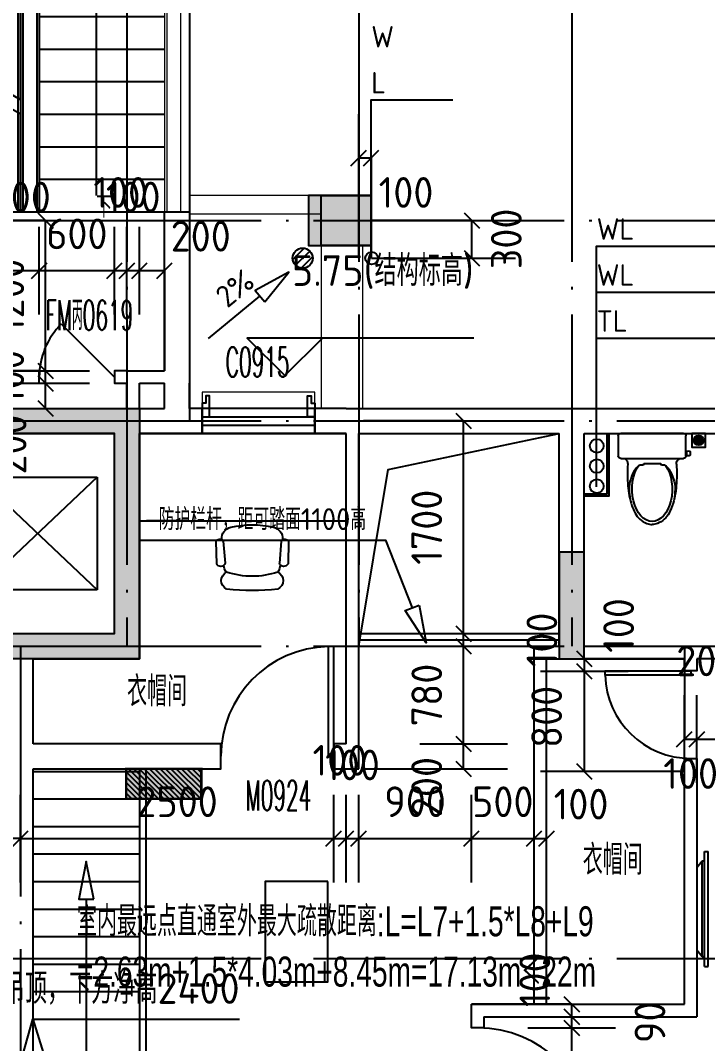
# Model space of a CAD drawing. Header units: millimetres. Extents: x -133666 to 228300, y -346623 to 180165.
# Drawn here: x -46955 to -41471, y -111564 to -103391 of the extents above; entities that cross this region are included whole.
import ezdxf
from ezdxf.enums import TextEntityAlignment as Align

# ---------------------------------------------------------------- set-up
doc = ezdxf.new("R2010")
doc.units = ezdxf.units.MM
doc.header["$LTSCALE"] = 1000
doc.linetypes.add('DASH', pattern=[0.35, 0.25, -0.1])
doc.linetypes.add('DOTE', pattern=[2.42, 2, -0.2, 0.02, -0.2])
doc.layers.get('0').update_dxf_attribs({"linetype": 'CONTINUOUS'})
doc.layers.add('0看线', color=9, linetype='CONTINUOUS', lineweight=0)
for name, color, linetype in [('0铝板', 34, 'CONTINUOUS'), ('0门窗套', 47, 'CONTINUOUS'), ('A-Lvtry', 5, 'CONTINUOUS'), ('AXIS_轴线_A', 1, 'DOTE'), ('COLU_柱墙_A', 2, 'CONTINUOUS'), ('COMP_栏杆_A', 163, 'CONTINUOUS'), ('DIM_引注_A', 3, 'CONTINUOUS'), ('DIM_标注_A', 3, 'CONTINUOUS'), ('DIM_标高_A', 3, 'CONTINUOUS'), ('DIM_符号_A', 3, 'CONTINUOUS'), ('EQU_厨卫设备_A', 6, 'CONTINUOUS'), ('EQU_活动家具_A', 237, 'CONTINUOUS'), ('EQUIP-箱柜', 3, 'CONTINUOUS'), ('HATCH_通用填充_A', 251, 'CONTINUOUS'), ('LINE_细线_A', 9, 'CONTINUOUS'), ('M门窗标号', 1, 'CONTINUOUS'), ('PUB_DIM', 3, 'CONTINUOUS'), ('STAIR_楼电梯_A', 9, 'CONTINUOUS'), ('TEXT_房间名称_A', 6, 'CONTINUOUS'), ('VPIPE-雨水', 4, 'DASH'), ('WALL_填充墙_A', 2, 'CONTINUOUS'), ('WIN_门窗_A', 4, 'CONTINUOUS')]:
    doc.layers.add(name, color=color, linetype=linetype)
doc.styles.add('_TCH_DIM', font='SIMPLEX.shx', dxfattribs={"width": 0.7, "bigfont": 'GBCBIG.shx'})
doc.styles.add('_TEL_DIM', font='', dxfattribs={"width": 0.8, "height": 3.5})
doc.styles.add('_中哲汉字字母', font='ZZ中哲字母', dxfattribs={"width": 0.7, "bigfont": 'ZZ中哲汉字'})
doc.styles.add('CADReader_TextStyle', font='tssdeng.shx', dxfattribs={"height": 0.2, "bigfont": 'gbcbig.shx'})
doc.styles.get('_TEL_DIM').set_extended_font_data('SimSun')

# ---------------------------------------------------------------- blocks, each defined once
blk = doc.blocks.new('mct-tl')
at = {"layer": '0门窗套'}
blk.add_lwpolyline([(60, 0), (60, -166.7), (30, -166.7), (30, -106.7), (0, -106.7), (0, 0), (60, 0)], dxfattribs=at)
blk = doc.blocks.new('hgjjujsg')
at = {"layer": '0看线'}
blk.add_lwpolyline([(5580, -396.7), (5580, -200), (6480, -200), (6480, -396.7)], dxfattribs=at)
at = {"layer": '0门窗套', "xscale": -1, "rotation": 180}
blk.add_blockref('mct-tl', (5580, -396.7), dxfattribs=at)
at = {"layer": '0门窗套', "rotation": 180}
blk.add_blockref('mct-tl', (6480, -396.7), dxfattribs=at)
blk = doc.blocks.new('tgueuiisyeuuw')
at = {"layer": 'HATCH_通用填充_A'}
h = blk.add_hatch(color=256, dxfattribs=at)
h.dxf.hatch_style = 1
h.paths.add_polyline_path([(2740, -1590), (2740, -1990), (3140, -1990), (3140, -1590)])
at = {"layer": '0看线'}
for p, q in [((240, -1590), (240, -440)), ((310, -1590), (310, -440)), ((420, -1590), (420, -440)), ((440, -1590), (440, -440)), ((2740, -1590), (2740, -440)), ((2760, -1590), (2760, -440)), ((2870, -1590), (2870, -440)), ((2940, -1590), (2940, -440)), ((240, -1990), (240, -3870)), ((310, -3870), (310, -1990)), ((420, -3870), (420, -1990)), ((440, -1990), (440, -3870)), ((2740, -1990), (2740, -3870)), ((2760, -3870), (2760, -1990)), ((2870, -3870), (2870, -1990)), ((2940, -1990), (2940, -3870)), ((-810, -3740), (240, -3740)), ((2940, -3740), (3990, -3740)), ((-810, -3890), (240, -3890)), ((2940, -3890), (3990, -3890))]:
    blk.add_line(p, q, dxfattribs=at)
for points in [[(-1140, -4140), (-1140, -5440)], [(-810, -4140), (-810, -5440)], [(3990, -4140), (3990, -5440)], [(4320, -4140), (4320, -5440)]]:
    blk.add_lwpolyline(points, dxfattribs=at)
at = {"layer": '0铝板'}
for points in [[(990, -120), (2190, -120), (2190, -240), (990, -240), (990, -120)], [(1265, -240), (1265, -150), (1315, -150), (1315, -180), (1365, -180), (1365, -150), (1415, -150), (1415, -180), (1465, -180), (1465, -150), (1515, -150), (1515, -180), (1565, -180), (1565, -150), (1590, -150)], [(1915, -240), (1915, -150), (1865, -150), (1865, -180), (1815, -180), (1815, -150), (1765, -150), (1765, -180), (1715, -180), (1715, -150), (1665, -150), (1665, -180), (1615, -180), (1615, -150), (1590, -150)]]:
    blk.add_lwpolyline(points, dxfattribs=at)
at = {"layer": 'COLU_柱墙_A', "linetype": 'Continuous'}
for points in [[(440, -40), (440, -440), (40, -440), (40, -40), (440, -40)], [(3140, -40), (3140, -440), (2740, -440), (2740, -40), (3140, -40)], [(440, -1590), (440, -1990), (40, -1990), (40, -1590), (440, -1590)], [(3140, -1590), (3140, -1990), (2740, -1990), (2740, -1590), (3140, -1590)], [(-810, -4140), (-810, -3740), (-1210, -3740), (-1210, -4140), (-810, -4140)], [(4390, -4140), (4390, -3740), (3990, -3740), (3990, -4140), (4390, -4140)]]:
    blk.add_lwpolyline(points, dxfattribs=at)
at = {"layer": 'STAIR_楼电梯_A'}
for p, q in [((440, -1790), (1460, -1790)), ((1460, -1790), (500, -1790)), ((1440, -1790), (1440, -3870)), ((1460, -1790), (1460, -3870)), ((1720, -1790), (1460, -1790)), ((1570, -1790), (1570, -3870)), ((1610, -1790), (1570, -1790)), ((1590, -2974.2), (1590, -1790)), ((1590, -1790), (1590, -3870)), ((1590, -2974.2), (1590, -1790)), ((1590, -1790), (1590, -2974.2)), ((1590, -1790), (1590, -3870)), ((1610, -1790), (1610, -3870)), ((1720, -1790), (2740, -1790)), ((1720, -1790), (1720, -3870)), ((1730, -1790), (2680, -1790)), ((1740, -1790), (1740, -3870)), ((1440, -2050), (440, -2050)), ((1740, -2050), (2740, -2050)), ((1440, -2310), (440, -2310)), ((1740, -2310), (2740, -2310)), ((2212.1, -2615.1), (2740, -2310.3)), ((2238.9, -2715.1), (2740, -2425.8)), ((1440, -2570), (440, -2570)), ((1740, -2570), (2290.2, -2570)), ((2260.5, -2795.5), (2212.1, -2615.1)), ((2490.2, -2570), (2740, -2570)), ((1590, -2974.2), (2073.8, -2694.9)), ((2100.6, -2794.9), (2054.4, -2622.6)), ((2054.4, -2622.6), (2260.5, -2795.5)), ((1440, -2830), (440, -2830)), ((1590, -3089.7), (2100.6, -2794.9)), ((1740, -2830), (1839.8, -2830)), ((2039.8, -2830), (2740, -2830)), ((1440, -3090), (440, -3090)), ((1590, -3870), (1590, -3089.7)), ((1590, -3870), (1590, -3089.7)), ((1590, -3089.7), (1590, -3870)), ((1740, -3090), (2740, -3090)), ((1440, -3350), (440, -3350)), ((1740, -3350), (2740, -3350)), ((1440, -3610), (440, -3610)), ((1740, -3610), (2740, -3610)), ((1460, -3870), (440, -3870)), ((1720, -3870), (1460, -3870)), ((1720, -3870), (2740, -3870))]:
    blk.add_line(p, q, dxfattribs=at)
at = {"layer": 'WALL_填充墙_A', "linetype": 'Continuous'}
blk.add_lwpolyline([(2740, -440), (2740, -240), (440, -240), (440, -440), (2740, -440)], dxfattribs=at)
blk = doc.blocks.new('h54j54j45j4m')
at = {"layer": 'TEXT_房间名称_A', "style": '_中哲汉字字母', "width": 0.7}
for s, p in [('衣帽间', (-285289.6, 322020)), ('衣帽间', (-281651.5, 320674.1)), ('室内最远点直通室外最大疏散距离:L=L7+1.5*L8+L9', (-285689.3, 320183.1)), ('=2.63m+1.5*4.03m+8.45m=17.13m＜22m', (-285689.3, 319781.1))]:
    blk.add_text(s, height=240, dxfattribs=at).set_placement(p)
blk = doc.blocks.new('554y54y')
at = {"layer": 'M门窗标号', "style": '_TCH_DIM', "width": 0.494118}
for s, p in [('FM丙0619', (-285940.3, 325026.1)), ('C0915', (-284501.9, 324652.5)), ('M0924', (-284342.8, 321189.3))]:
    blk.add_text(s, height=238, dxfattribs=at).set_placement(p)
blk = doc.blocks.new('A$C2E3860E6')
at = {"layer": 'HATCH_通用填充_A'}
h = blk.add_hatch(color=256, dxfattribs=at)
h.dxf.hatch_style = 1
h.paths.add_polyline_path([(39600, 200), (40000, 200), (40000, 0), (39400, 0), (39400, 850), (39600, 850)])
h.paths.add_polyline_path([(46600, 200), (46200, 200), (46200, 0), (46800, 0), (46800, 850), (46600, 850)])
h.paths.add_polyline_path([(22400, 200), (22800, 200), (22800, 0), (22200, 0), (22200, 850), (22400, 850)])
h.paths.add_polyline_path([(29400, 200), (29000, 200), (29000, 0), (29600, 0), (29600, 850), (29400, 850)])
h.paths.add_polyline_path([(41950, 15750), (41450, 15750), (41450, 15350), (41950, 15350)])
h.paths.add_polyline_path([(44750, 15750), (44250, 15750), (44250, 15350), (44750, 15350)])
h.paths.add_polyline_path([(38600, 9900), (38600, 10750), (38800, 10750), (38800, 9900)])
h.paths.add_polyline_path([(47600, 9900), (47600, 10750), (47400, 10750), (47400, 9900)])
h.paths.add_polyline_path([(41950, 17300), (41450, 17300), (41450, 16900), (41950, 16900)])
h.paths.add_polyline_path([(44750, 17300), (44250, 17300), (44250, 16900), (44750, 16900)])
h.paths.add_polyline_path([(40800, 13600), (40300, 13600), (40300, 13200), (40800, 13200)])
h.paths.add_polyline_path([(45900, 13600), (45400, 13600), (45400, 13200), (45900, 13200)])
h.paths.add_polyline_path([(35700, 11700), (35700, 11200), (35500, 11200), (35500, 11900), (36350, 11900), (36350, 11700)])
h.paths.add_polyline_path([(34600, 9900), (34600, 8450), (34400, 8450), (34400, 10100), (34600, 10100)])
h.paths.add_polyline_path([(35150, 5900), (34600, 5900), (34600, 6550), (34400, 6550), (34400, 5700), (35150, 5700)])
h.paths.add_polyline_path([(43200, 5900), (43000, 5900), (43000, 5050), (43200, 5050)])
h.paths.add_polyline_path([(43850, 11700), (43850, 11300), (44050, 11300), (44050, 11900), (42150, 11900), (42150, 9900), (44050, 9900), (44050, 10500), (43850, 10500), (43850, 10100), (42350, 10100), (42350, 11700)])
h.paths.add_polyline_path([(50500, 11700), (50500, 11200), (50700, 11200), (50700, 11900), (49850, 11900), (49850, 11700)])
h.paths.add_polyline_path([(51600, 9900), (51600, 8450), (51800, 8450), (51800, 10100), (51600, 10100)])
h.paths.add_polyline_path([(51050, 5900), (51600, 5900), (51600, 6550), (51800, 6550), (51800, 5700), (51050, 5700)])
h.paths.add_polyline_path([(24750, 15750), (24250, 15750), (24250, 15350), (24750, 15350)])
h.paths.add_polyline_path([(27550, 15750), (27050, 15750), (27050, 15350), (27550, 15350)])
h.paths.add_polyline_path([(21400, 9900), (21400, 10750), (21600, 10750), (21600, 9900)])
h.paths.add_polyline_path([(30400, 9900), (30400, 10750), (30200, 10750), (30200, 9900)])
h.paths.add_polyline_path([(24750, 17300), (24250, 17300), (24250, 16900), (24750, 16900)])
h.paths.add_polyline_path([(27550, 17300), (27050, 17300), (27050, 16900), (27550, 16900)])
h.paths.add_polyline_path([(23600, 13600), (23100, 13600), (23100, 13200), (23600, 13200)])
h.paths.add_polyline_path([(28700, 13600), (28200, 13600), (28200, 13200), (28700, 13200)])
h.paths.add_polyline_path([(18500, 11700), (18500, 11200), (18300, 11200), (18300, 11900), (19150, 11900), (19150, 11700)])
h.paths.add_polyline_path([(17400, 9900), (17400, 8450), (17200, 8450), (17200, 10100), (17400, 10100)], flags=17)
h.paths.add_polyline_path([(17950, 5900), (17400, 5900), (17400, 6550), (17200, 6550), (17200, 5700), (17950, 5700)])
h.paths.add_polyline_path([(26000, 5900), (25800, 5900), (25800, 5050), (26000, 5050)])
h.paths.add_polyline_path([(25150, 11700), (25150, 11300), (24950, 11300), (24950, 11900), (26850, 11900), (26850, 9900), (24950, 9900), (24950, 10500), (25150, 10500), (25150, 10100), (26650, 10100), (26650, 11700)])
h.paths.add_polyline_path([(33300, 11700), (33300, 11200), (33500, 11200), (33500, 11900), (32650, 11900), (32650, 11700)])
h.paths.add_polyline_path([(34400, 9900), (34400, 8450), (34600, 8450), (34600, 10100), (34400, 10100)])
h.paths.add_polyline_path([(33850, 5900), (34400, 5900), (34400, 6550), (34600, 6550), (34600, 5700), (33850, 5700)])
h.paths.add_polyline_path([(9850, 15750), (10350, 15750), (10350, 15350), (9850, 15350)])
h.paths.add_polyline_path([(7050, 15750), (7550, 15750), (7550, 15350), (7050, 15350)])
h.paths.add_polyline_path([(13200, 9900), (13200, 10750), (13000, 10750), (13000, 9900)])
h.paths.add_polyline_path([(4200, 9900), (4200, 10750), (4400, 10750), (4400, 9900)])
h.paths.add_polyline_path([(9850, 17300), (10350, 17300), (10350, 16900), (9850, 16900)])
h.paths.add_polyline_path([(7050, 17300), (7550, 17300), (7550, 16900), (7050, 16900)])
h.paths.add_polyline_path([(11000, 13600), (11500, 13600), (11500, 13200), (11000, 13200)])
h.paths.add_polyline_path([(5900, 13600), (6400, 13600), (6400, 13200), (5900, 13200)])
h.paths.add_polyline_path([(16100, 11700), (16100, 11200), (16300, 11200), (16300, 11900), (15450, 11900), (15450, 11700)])
h.paths.add_polyline_path([(5200, 200), (5600, 200), (5600, 0), (5000, 0), (5000, 850), (5200, 850)])
h.paths.add_polyline_path([(17200, 9900), (17200, 8450), (17400, 8450), (17400, 10100), (17200, 10100)])
h.paths.add_polyline_path([(16650, 5900), (17200, 5900), (17200, 6550), (17400, 6550), (17400, 5700), (16650, 5700)])
h.paths.add_polyline_path([(12200, 200), (11800, 200), (11800, 0), (12400, 0), (12400, 850), (12200, 850)])
h.paths.add_polyline_path([(8600, 5900), (8800, 5900), (8800, 5050), (8600, 5050)])
h.paths.add_polyline_path([(9450, 11700), (9450, 11300), (9650, 11300), (9650, 11900), (7750, 11900), (7750, 9900), (9650, 9900), (9650, 10500), (9450, 10500), (9450, 10100), (7950, 10100), (7950, 11700)])
h.paths.add_polyline_path([(1300, 11700), (1300, 11200), (1100, 11200), (1100, 11900), (1950, 11900), (1950, 11700)])
h.paths.add_polyline_path([(200, 9900), (200, 8450), (0, 8450), (0, 10100), (200, 10100)])
h.paths.add_polyline_path([(750, 5900), (200, 5900), (200, 6550), (0, 6550), (0, 5700), (750, 5700)])
edge = h.paths.add_edge_path()
edge.add_line((38750, 5900), (38750, 5700))
edge.add_line((38750, 5700), (39400, 5700))
edge.add_line((39400, 5700), (39400, 5200))
edge.add_line((39400, 5200), (39600, 5200))
edge.add_line((39600, 5200), (39600, 5900))
edge.add_line((39600, 5900), (38750, 5900))
edge.add_line((47450, 5900), (47450, 5700))
edge.add_line((47450, 5700), (46800, 5700))
edge.add_line((46800, 5700), (46800, 5200))
edge.add_line((46800, 5200), (46600, 5200))
edge.add_line((46600, 5200), (46600, 5900))
edge.add_line((46600, 5900), (47450, 5900))
edge.add_line((21550, 5900), (21550, 5700))
edge.add_line((21550, 5700), (22200, 5700))
edge.add_line((22200, 5700), (22200, 5200))
edge.add_line((22200, 5200), (22400, 5200))
edge.add_line((22400, 5200), (22400, 5900))
edge.add_line((22400, 5900), (21550, 5900))
edge.add_line((30250, 5900), (30250, 5700))
edge.add_line((30250, 5700), (29600, 5700))
edge.add_line((29600, 5700), (29600, 5200))
edge.add_line((29600, 5200), (29400, 5200))
edge.add_line((29400, 5200), (29400, 5900))
edge.add_line((29400, 5900), (30250, 5900))
edge.add_line((13050, 5900), (13050, 5700))
edge.add_line((13050, 5700), (12400, 5700))
edge.add_line((12400, 5700), (12400, 5200))
edge.add_line((12400, 5200), (12200, 5200))
edge.add_line((12200, 5200), (12200, 5900))
edge.add_line((12200, 5900), (13050, 5900))
edge.add_line((4350, 5900), (4350, 5700))
edge.add_line((4350, 5700), (5000, 5700))
edge.add_line((5000, 5700), (5000, 5200))
edge.add_line((5000, 5200), (5200, 5200))
edge.add_line((5200, 5200), (5200, 5900))
edge.add_line((5200, 5900), (4350, 5900))
at = {"layer": 'COLU_柱墙_A'}
blk.add_lwpolyline([(28700, 13600), (28200, 13600), (28200, 13200), (28700, 13200)], close=True, dxfattribs=at)
for points in [[(25150, 11700), (25150, 11300), (24950, 11300), (24950, 11900), (26850, 11900), (26850, 9900), (24950, 9900), (24950, 10500), (25150, 10500), (25150, 10100), (26650, 10100), (26650, 11700), (25150, 11700)], [(30400, 9900), (30400, 10750), (30200, 10750), (30200, 9900), (30400, 9900)]]:
    blk.add_lwpolyline(points, dxfattribs=at)
blk = doc.blocks.new('J54J6K6K')
at = {"layer": 'DIM_引注_A', "linetype": 'Continuous'}
for points in [[(-286490.3, 317926), (-286040.3, 319521), (-285547.9, 317926)], [(-286040.3, 319521), (-284390.8, 319521)]]:
    blk.add_lwpolyline(points, dxfattribs=at)
at = {"layer": 'DIM_标注_A', "linetype": 'Continuous'}
for points in [[(-283440.3, 326051), (-283440.3, 326751)], [(-283340.6, 326051), (-283340.6, 326751)], [(-283502.2, 326339.2), (-283378.4, 326462.9)], [(-283402.5, 326339.2), (-283278.8, 326462.9)], [(-283440.3, 325601), (-283440.3, 326401), (-283340.6, 326401), (-283340.6, 325601)], [(-286002.2, 325962.9), (-285878.4, 325839.2)], [(-282599.5, 325962.9), (-282475.8, 325839.2)], [(-286740.3, 324401), (-285940.3, 324401), (-285940.3, 325901), (-286740.3, 325901)], [(-286290.3, 325901), (-285590.3, 325901)], [(-283337.6, 325601), (-282537.6, 325601), (-282537.6, 325901), (-283337.6, 325901)], [(-282887.6, 325901), (-282187.6, 325901)], [(-285990.3, 325151), (-285990.3, 325851)], [(-285390.3, 325151), (-285390.3, 325851)], [(-285290.3, 325151), (-285290.3, 325851)], [(-285190.3, 325151), (-285190.3, 325851)], [(-284990.3, 325151), (-284990.3, 325851)], [(-282599.5, 325662.9), (-282475.8, 325539.2)], [(-286052.2, 325439.2), (-285928.4, 325562.9)], [(-285452.2, 325439.2), (-285328.4, 325562.9)], [(-285352.2, 325439.2), (-285228.4, 325562.9)], [(-285252.2, 325439.2), (-285128.4, 325562.9)], [(-285052.2, 325439.2), (-284928.4, 325562.9)], [(-282887.6, 325601), (-282187.6, 325601)], [(-287290.3, 324701), (-287290.3, 325501), (-284990.3, 325501), (-284990.3, 324701)], [(-286002.2, 324762.9), (-285878.4, 324639.2)], [(-286290.3, 324701), (-285590.3, 324701)], [(-286002.2, 324662.9), (-285878.4, 324539.2)], [(-286290.3, 324601), (-285590.3, 324601)], [(-286290.3, 324401), (-285590.3, 324401)], [(-286002.2, 324462.9), (-285878.4, 324339.2)], [(-281702.2, 322462.9), (-281578.4, 322339.2)], [(-280840.3, 322501), (-280840.3, 321758.5), (-278640.3, 321758.5), (-278640.3, 322501)], [(-281990.3, 322401), (-281290.3, 322401)], [(-281702.2, 322363), (-281578.4, 322239.2)], [(-280840.3, 322401), (-281640.3, 322401), (-281640.3, 321501.1), (-280840.3, 321501.1)], [(-281990.3, 322301.1), (-281290.3, 322301.1)], [(-280840.3, 321408.5), (-280840.3, 322108.5)], [(-280740.3, 321408.5), (-280740.3, 322108.5)], [(-280902.2, 321696.6), (-280778.4, 321820.3)], [(-280802.2, 321696.6), (-280678.4, 321820.3)], [(-286140.3, 321764.1), (-286140.3, 320964.1), (-290340.3, 320964.1), (-290340.3, 321764.1)], [(-286140.3, 321764.1), (-286140.3, 320964.1), (-281940.3, 320964.1), (-281940.3, 321764.1)], [(-281702.2, 321563), (-281578.4, 321439.2)], [(-281990.3, 321501.1), (-281290.3, 321501.1)], [(-286140.3, 320614.1), (-286140.3, 321314.1)], [(-286140.3, 320614.1), (-286140.3, 321314.1)], [(-283640.1, 320614.1), (-283640.1, 321314.1)], [(-283540.3, 320614.1), (-283540.3, 321314.1)], [(-283440.3, 320614.1), (-283440.3, 321314.1)], [(-282540.3, 320614.1), (-282540.3, 321314.1)], [(-282040.3, 320614.1), (-282040.3, 321314.1)], [(-281940.3, 320614.1), (-281940.3, 321314.1)], [(-286202.2, 320902.2), (-286078.4, 321026)], [(-286202.2, 320902.2), (-286078.4, 321026)], [(-283702, 320902.2), (-283578.2, 321026)], [(-283602.2, 320902.2), (-283478.4, 321026)], [(-283502.2, 320902.2), (-283378.4, 321026)], [(-282602.2, 320902.2), (-282478.4, 321026)], [(-282102.2, 320902.2), (-281978.4, 321026)], [(-282002.2, 320902.2), (-281878.4, 321026)], [(-281802.2, 319702.9), (-281678.4, 319579.2)], [(-282540.3, 318301), (-281740.3, 318301), (-281740.3, 319641), (-282540.3, 319641)], [(-282090.3, 319641), (-281390.3, 319641)], [(-281802.2, 319602.9), (-281678.4, 319479.2)], [(-282090.3, 319541), (-281390.3, 319541)], [(-281802.2, 319513.3), (-281678.4, 319389.6)], [(-282090.3, 319451.5), (-281390.3, 319451.5)]]:
    blk.add_lwpolyline(points, dxfattribs=at)
at = {"layer": 'DIM_标高_A', "linetype": 'Continuous'}
blk.add_lwpolyline([(-282521.3, 324962.8), (-284330.4, 324962.8), (-284030.4, 324662.8), (-283730.4, 324962.8)], dxfattribs=at)
at = {"layer": 'DIM_符号_A', "linetype": 'Continuous'}
for points in [[(-283340.6, 325601), (-283340.6, 326865.1), (-282689.2, 326865.1)], [(-281540.8, 323773.6), (-281540.8, 325696.6), (-280469.8, 325696.6)], [(-284190.8, 325250.6), (-283997.3, 325487.6), (-284267.1, 325343.3), (-284190.8, 325250.6)], [(-281540.8, 325329.1), (-280469.8, 325329.1)], [(-284638.3, 324960.1), (-284229, 325296.9)], [(-281540.8, 324961.6), (-280469.8, 324961.6)], [(-285190.3, 323347.1), (-283227.2, 323347.1), (-283012.5, 322806.8)], [(-282956.7, 322829), (-282901.7, 322528), (-283068.2, 322784.7), (-282956.7, 322829)]]:
    blk.add_lwpolyline(points, dxfattribs=at)
at = {"layer": 'PUB_DIM', "linetype": 'Continuous'}
for points in [[(-282665.2, 324362.9), (-282541.4, 324239.2)], [(-283403.3, 321521), (-282603.3, 321521), (-282603.3, 324301), (-283403.3, 324301)], [(-282953.3, 324301), (-282253.3, 324301)], [(-282665.2, 322662.9), (-282541.4, 322539.2)], [(-282953.3, 322601), (-282253.3, 322601)], [(-282665.2, 322562.9), (-282541.4, 322439.2)], [(-282953.3, 322501), (-282253.3, 322501)], [(-282953.3, 321721), (-282253.3, 321721)], [(-282665.2, 321782.9), (-282541.4, 321659.2)], [(-282665.2, 321582.9), (-282541.4, 321459.2)], [(-282953.3, 321521), (-282253.3, 321521)]]:
    blk.add_lwpolyline(points, dxfattribs=at)
at = {"layer": 'DIM_引注_A', "color": 7, "style": 'CADReader_TextStyle'}
blk.add_text('阴影区域需吊顶，下方净高2400', height=245, dxfattribs=at).set_placement((-284390.8, 319888.5), align=Align.TOP_RIGHT)
at = {"layer": 'DIM_标注_A', "color": 7, "style": 'CADReader_TextStyle'}
for s, rotation, p in [('300', 360.00001, (-286140.3, 326089)), ('100', 360.00001, (-285340.3, 326126)), ('100', 360.00001, (-285240.3, 326089)), ('100', 360.00001, (-283062.6, 326126)), ('300', 90, (-282262.6, 325754.6)), ('600', 360.00001, (-285690.3, 325795)), ('200', 360.00001, (-284701.3, 325776)), ('1200', 90, (-286234.3, 325301)), ('100', 90, (-286234.3, 324651)), ('200', 90, (-286215.3, 324112)), ('100', 90, (-281365.3, 322666)), ('200', 360.00001, (-280665.3, 322383.5)), ('800', 90, (-281940.3, 321936.1)), ('100', 360.00001, (-283590.2, 321589.1)), ('100', 360.00001, (-283490.3, 321552.1)), ('100', 360.00001, (-280790.3, 321483.5)), ('2500', 360.00001, (-284890.2, 321258.1)), ('900', 360.00001, (-282990.3, 321258.1)), ('500', 360.00001, (-282290.3, 321258.1)), ('100', 360.00001, (-281665.3, 321239.1)), ('100', 90, (-282034.3, 319836)), ('90', 90, (-281115.3, 319496.2))]:
    blk.add_text(s, height=245, rotation=rotation, dxfattribs=at).set_placement(p, align=Align.MIDDLE)
at = {"layer": 'DIM_标高_A', "color": 7, "style": 'CADReader_TextStyle'}
blk.add_text('5.75(结构标高)', height=245, dxfattribs=at).set_placement((-282521.3, 325624.3), align=Align.TOP_RIGHT)
at = {"layer": 'DIM_符号_A', "style": 'CADReader_TextStyle'}
for s, p in [('W', (-283340.6, 327232.6)), ('L', (-283340.6, 326865.1)), ('WL', (-281540.8, 325696.6)), ('WL', (-281540.8, 325329.1)), ('TL', (-281540.8, 324961.6))]:
    blk.add_text(s, height=171.5, dxfattribs=at).set_placement(p, align=Align.BOTTOM_LEFT)
at = {"layer": 'DIM_符号_A', "color": 7, "style": 'CADReader_TextStyle'}
blk.add_text('2%%%', height=175, rotation=39.45209, dxfattribs=at).set_placement((-284429, 325359), align=Align.MIDDLE)
blk.add_text('防护栏杆，距可踏面1100高', height=175, dxfattribs=at).set_placement((-284208.8, 323522.1), align=Align.MIDDLE)
at = {"layer": 'PUB_DIM', "color": 7, "style": 'CADReader_TextStyle'}
for s, p in [('1700', (-282897.3, 323451)), ('100', (-281978.3, 322551)), ('780', (-282897.3, 322111)), ('200', (-282897.3, 321376))]:
    blk.add_text(s, height=245, rotation=449.99999, dxfattribs=at).set_placement(p, align=Align.MIDDLE)
blk = doc.blocks.new('座便')
for p, q in [((-270, -200), (-270, -40)), ((-250, -20), (250, -20)), ((270, -40), (270, -200)), ((-270, -162.3), (-292.7, -160.5)), ((-270, -162.3), (-292.7, -160.5)), ((-276.1, -198.8), (-276.1, -161.8)), ((-276.1, -198.8), (-276.1, -161.8)), ((-303.5, -170.5), (-303.5, -190.2)), ((-303.5, -170.5), (-303.5, -190.2)), ((-292.7, -200.1), (-270, -198.4)), ((-292.7, -200.1), (-270, -198.4)), ((-221.7, -220), (-250, -220)), ((221.7, -220), (-221.7, -220)), ((221.7, -220), (-221.7, -220)), ((250, -220), (221.7, -220)), ((-77.3, -272.6), (-100.5, -272.6)), ((-77.3, -272.6), (-100.5, -272.6)), ((-69.3, -262), (-69.3, -264.6)), ((65.1, -262), (-69.3, -262)), ((-69.3, -262), (-69.3, -264.6)), ((65.1, -262), (-69.3, -262)), ((65.1, -264.6), (65.1, -262)), ((65.1, -264.6), (65.1, -262)), ((100.5, -272.6), (73.1, -272.6)), ((100.5, -272.6), (73.1, -272.6))]:
    blk.add_line(p, q)
for centre, radius, start, end in [((-250, -40), 20, 90, 180), ((250, -40), 20, 0, 90), ((250, -40), 20, 0, 90), ((-293.5, -170.5), 10, 85.56158, 180), ((-293.5, -170.5), 10, 85.56158, 180), ((-293.5, -190.2), 10, 180, 274.43842), ((-293.5, -190.2), 10, 180, 274.43842), ((-250, -200), 20, 180, 270), ((-238.3, -260.4), 43.7, 351.37849, 67.65047), ((238.3, -260.4), 43.7, 112.34953, 188.62151), ((250, -200), 20, 270, 0), ((-100.5, -280.6), 8, 90, 145.22779), ((-100.5, -280.6), 8, 90, 145.22779), ((-77.3, -264.6), 8, 270, 0), ((-77.3, -264.6), 8, 270, 0), ((73.1, -264.6), 8, 180, 270), ((73.1, -264.6), 8, 180, 270), ((100.5, -280.6), 8, 34.77221, 90), ((100.5, -280.6), 8, 34.77221, 90)]:
    blk.add_arc(centre, radius, start, end)
blk.add_ellipse((0, -466.8), major_axis=(0, 256.5), ratio=0.624298, start_param=0.73236, end_param=5.550825)
for points, knots in [([(-195.1, -266.9), (-196.6, -324.4), (-199.4, -436.2), (-170.6, -586.5), (-119.1, -698.5), (-49.6, -739.9), (-14.2, -746.4), (0, -749)], [0, 0, 0, 0, 171.873008, 333.949451, 459.747669, 524.048243, 567.39816, 567.39816, 567.39816, 567.39816]), ([(-107.1, -276), (-116.1, -285.9), (-144.6, -317.3), (-174.9, -382.8), (-187.7, -466.4), (-179.2, -520.4), (-175, -546.4)], [0, 0, 0, 0, 40.186691, 126.909564, 211.63779, 290.070492, 290.070492, 290.070492, 290.070492]), ([(-107.1, -276), (-116.1, -285.9), (-144.6, -317.3), (-174.9, -382.8), (-187.7, -466.4), (-179.2, -520.4), (-175, -546.4)], [0, 0, 0, 0, 40.186691, 126.909564, 211.63779, 290.070492, 290.070492, 290.070492, 290.070492]), ([(195.1, -266.9), (196.6, -324.4), (199.4, -436.2), (170.6, -586.5), (119.1, -698.5), (49.6, -739.9), (14.2, -746.4), (0, -749)], [0, 0, 0, 0, 171.873008, 333.949451, 459.747669, 524.048243, 567.39816, 567.39816, 567.39816, 567.39816]), ([(107.1, -276), (116.1, -285.9), (144.6, -317.3), (174.9, -382.8), (187.7, -466.4), (179.2, -520.4), (175, -546.4)], [0, 0, 0, 0, 40.186691, 126.909564, 211.63779, 290.070492, 290.070492, 290.070492, 290.070492]), ([(107.1, -276), (116.1, -285.9), (144.6, -317.3), (174.9, -382.8), (187.7, -466.4), (179.2, -520.4), (175, -546.4)], [0, 0, 0, 0, 40.186691, 126.909564, 211.63779, 290.070492, 290.070492, 290.070492, 290.070492])]:
    blk.add_open_spline(points, degree=3, knots=knots)
blk = doc.blocks.new('A$C34F157F5')
at = {"layer": 'EQU_活动家具_A'}
for p, q in [((0, 1256.2), (1650, 1256.2, 0)), ((0, 556.2), (0, 1256.2)), ((1650, 1256.2, 0), (1650, 556.2, 0)), ((1650, 556.2, 0), (0, 556.2)), ((1262.5, 556.2, 0), (1594.6, 556.2, 0)), ((508.4, 411.6, 0), (508.9, 405, 0)), ((992.4, 411.6, 0), (991.8, 405, 0)), ((992.4, 411.6, 0), (992, 405.1, 0)), ((459.5, 391.3, 0), (464.5, 214.1, 0)), ((518.3, 394.7, 0), (533.3, 219.1, 0)), ((982.5, 394.7, 0), (967.4, 219.1, 0)), ((1041.3, 391.3, 0), (1036.2, 214.1, 0))]:
    blk.add_line(p, q, dxfattribs=at)
for centre, major_axis, start_param, end_param in [((609.2, 419.5, 0), (101.2, 0), 1.851945, 3.228859), ((750.4, -118.6, 0), (-713.4, 0), 4.472843, 4.951935), ((891.6, 419.5, 0), (-101.2, 0), 3.054326, 4.43124), ((489.7, 382.1, 0), (31.9, 0), 0.454538, 2.814934), ((1011.1, 382.1, 0), (-31.9, 0), 3.468251, 5.828647), ((498, 226.4, 0), (36.2, 0), 3.528295, 6.058626), ((726.5, 228.6, 0), (202.4, 0), 3.269608, 3.599082), ((777.1, 228.6, 0), (-202.4, 0), 2.68114, 3.000304), ((1002.7, 226.4, 0), (36.2, 0), 3.366152, 5.896483), ((590.7, 80, 0), (-87.4, 0), -1.040344, 1.040344), ((750.4, 633.2, 0), (574.5, 0), 4.349517, 5.075261), ((910.1, 80, 0), (-87.4, 0), 2.101249, 4.181937), ((750.4, 1428.4, 0), (1581.5, 0), 4.583073, 4.841705)]:
    blk.add_ellipse(centre, major_axis=major_axis, ratio=0.903226, start_param=start_param, end_param=end_param, dxfattribs=at)
blk = doc.blocks.new('A$C43C32891')
at = {"layer": 'EQU_活动家具_A'}
for p, q in [((410, 2950), (10, 2950)), ((410, 2400), (410, 2950)), ((210, 2885), (210, 2465)), ((0, 2675), (420, 2675)), ((410, 2400), (10, 2400)), ((592.3, 2375), (592.3, 575)), ((844.1, 2375), (844.1, 575)), ((3019.3, 1015), (3019.3, 1935)), ((3019.3, 1015), (3019.3, 1935)), ((3049.3, 1935), (3019.3, 1935)), ((3049.3, 1015), (3049.3, 1935)), ((3049.3, 1856.2), (3068.2, 1856.2)), ((3068.2, 1093.8), (3068.2, 1856.2)), ((3068.2, 1856.2), (3110, 1804.4)), ((3110, 1804.4), (3110, 1145.6)), ((3068.2, 1093.8), (3110, 1145.6)), ((3049.3, 1093.8), (3068.2, 1093.8)), ((3049.3, 1015), (3019.3, 1015)), ((410, 550), (10, 550)), ((410, 550), (410, 0)), ((210, 65), (210, 485)), ((0, 275), (420, 275)), ((410, 0), (10, 0))]:
    blk.add_line(p, q, dxfattribs=at)
for points in [[(80, 2805), (80, 2545), (340, 2545), (340, 2805)], [(10, 575), (10, 2375), (2210, 2375), (2210, 575)], [(447.1, 2204.9), (70.7, 2204.9), (70.7, 1504.6), (447.1, 1504.6)], [(447.1, 745.1), (70.7, 745.1), (70.7, 1445.4), (447.1, 1445.4)], [(80, 145), (80, 405), (340, 405), (340, 145)]]:
    blk.add_lwpolyline(points, close=True, dxfattribs=at)
for points in [[(112.5, 2772.5), (112.5, 2577.5), (307.5, 2577.5), (307.5, 2772.5), (112.5, 2772.5)], [(112.5, 177.5), (112.5, 372.5), (307.5, 372.5), (307.5, 177.5), (112.5, 177.5)]]:
    blk.add_lwpolyline(points, dxfattribs=at)
blk = doc.blocks.new('*X834')
at = {"color": 0}
for p, q in [((-250, 32.8), (-82.8, 200)), ((-250, 68.2), (-118.2, 200)), ((-250, 103.6), (-153.6, 200)), ((-250, 138.9), (-188.9, 200)), ((-250, 174.3), (-224.3, 200)), ((-247.5, 0), (-47.5, 200)), ((-212.1, 0), (-12.1, 200)), ((-176.8, 0), (23.2, 200)), ((-141.4, 0), (58.6, 200)), ((-106.1, 0), (93.9, 200)), ((-70.7, 0), (129.3, 200)), ((-35.4, 0), (164.6, 200)), ((0, 0), (200, 200)), ((35.4, 0), (235.4, 200)), ((70.7, 0), (250, 179.3)), ((106.1, 0), (250, 143.9)), ((141.4, 0), (250, 108.6)), ((176.8, 0), (250, 73.2)), ((212.1, 0), (250, 37.9)), ((247.5, 0), (250, 2.5))]:
    blk.add_line(p, q, dxfattribs=at)
blk = doc.blocks.new('$equip$00002943')
for p, q in [((-0.75, 0.6), (-0.75, 0)), ((0.75, 0.6), (-0.75, 0.6)), ((0.75, 0), (0.75, 0.6)), ((-0.75, 0), (0.75, 0))]:
    blk.add_line(p, q)
for points, const_width in [([(-0.75, 0.6), (-0.75, 0), (0.75, 0), (0.75, 0.6), (-0.75, 0.6), (-0.75, 0)], 0.05), ([(-0.75, 0.3), (0.75, 0.3)], 0.6)]:
    blk.add_lwpolyline(points, dxfattribs=dict(const_width=const_width))
for p in [(0, 0.6), (-0.75, 0.3), (0.75, 0.3), (0, 0)]:
    blk.add_point(p)
at = {"xscale": 0.00300000000061118, "yscale": 0.00300000000061118, "zscale": 0.00300000000061118}
blk.add_blockref('*X834', (0, 0), dxfattribs=at)
at = {"color": 7, "style": '_TEL_DIM', "flags": 1}
for tag in ['A', 'REMARK']:
    blk.add_attdef(tag, text='', height=0.00002, dxfattribs=at).set_placement((0, 0), align=Align.MIDDLE_CENTER)

msp = doc.modelspace()

# ---------------------------------------------------------------- hatches: boundary and pattern name
at = {"layer": 'EQU_厨卫设备_A'}
h = msp.add_hatch(dxfattribs=at)
h.set_pattern_fill('ANSI31', color=256, scale=10, angle=225, style=0)
h.set_pattern_definition([(270, (432615.536, -5497096.845), (-15.875, -9e-15), [])])
edge = h.paths.add_edge_path()
edge.add_arc((-41541.2, -106744.6), 39.3, 180, 540)

# ---------------------------------------------------------------- linework, layer by layer
at = {"layer": 'AXIS_轴线_A', "linetype": 'DOTE'}
for p, q in [((-46105, -100899.6), (-46105, -108389.6)), ((-45605, -100899.6), (-45605, -106589.6)), ((-44255, -100899.6), (-44255, -108389.6)), ((-42555, -100899.6), (-42555, -108389.6)), ((-73655, -104989.6), (-20255, -104989.6)), ((-73655, -106589.6), (-20255, -106589.6)), ((-73655, -108389.6), (-20255, -108389.6)), ((-46955, -108389.6), (-46955, -119189.6)), ((-73655, -110885), (-20255, -110885))]:
    msp.add_line(p, q, dxfattribs=at)
at = {"layer": 'COMP_栏杆_A'}
for p, q in [((-44255, -108289.6), (-42655, -108289.6)), ((-44255, -108339.6), (-42655, -108339.6)), ((-44255, -108389.6), (-42655, -108389.6))]:
    msp.add_line(p, q, dxfattribs=at)
at = {"layer": 'DIM_符号_A', "linetype": 'Continuous'}
for points in [[(-47560, -103046.6), (-47560, -102184.1), (-46350, -102184.1), (-46350, -104789.6)], [(-46370, -110410.3), (-46430, -110110.3), (-46490, -110410.3), (-46370, -110410.3)], [(-46430, -110410.3), (-46430, -112064.3), (-45955, -112064.6)]]:
    msp.add_lwpolyline(points, dxfattribs=at)
at = {"layer": 'EQU_厨卫设备_A'}
for p, q in [((-44781.6, -105300.9), (-44691.1, -105210.4)), ((-44759, -105346.2), (-44645.8, -105233.1)), ((-44713.7, -105368.8), (-44623.2, -105278.3))]:
    msp.add_line(p, q, dxfattribs=at)
for points in [[(-42455, -107189.6), (-42255, -107189.6), (-42255, -106689.6)], [(-42455, -107171.6), (-42273, -107171.6), (-42273, -106689.6)]]:
    msp.add_lwpolyline(points, dxfattribs=at)
msp.add_lwpolyline([(-41486.2, -106689.6), (-41596.2, -106689.6), (-41596.2, -106799.6), (-41486.2, -106799.6)], close=True, dxfattribs=at)
for centre, radius in [((-44702.4, -105289.6), 80), ((-42355, -106789.6), 55), ((-41541.2, -106744.6), 39.3), ((-42355, -106950.6), 55), ((-42355, -107111.6), 55)]:
    msp.add_circle(centre, radius, dxfattribs=at)
msp.add_point((-44702.4, -105289.6), dxfattribs=at)
at = {"layer": 'EQU_活动家具_A'}
msp.add_lwpolyline([(-44502.1, -110270.4), (-45002.1, -110270.4), (-45002.1, -111070.4), (-44502.1, -111070.4), (-44502.1, -110270.4)], dxfattribs=at)
at = {"layer": 'LINE_细线_A'}
msp.add_lwpolyline([(-44255, -108389.6), (-44020, -106978.8), (-42655, -106689.6)], dxfattribs=at)
at = {"layer": 'STAIR_楼电梯_A'}
for p, q in [((-47292.5, -107039.6), (-46342.5, -107039.6)), ((-47292.5, -107039.6), (-46342.5, -107939.6)), ((-46342.5, -107039.6), (-47292.5, -107939.6)), ((-46342.5, -107039.6), (-46342.5, -107939.6)), ((-46342.5, -107939.6), (-47292.5, -107939.6)), ((-46855, -109389.6), (-46005, -109389.6)), ((-46005, -109369.6), (-46005, -111639.6)), ((-45955, -109369.6), (-45955, -110325.2)), ((-46855, -109609.6), (-46005, -109609.6)), ((-46855, -109829.6), (-46005, -109829.6)), ((-46855, -110049.6), (-46005, -110049.6)), ((-46855, -110269.6), (-46005, -110269.6)), ((-45955, -110325.2), (-45955, -110481.6)), ((-46855, -110489.6), (-46005, -110489.6)), ((-45955, -110481.6), (-45955, -111639.6)), ((-46855, -110709.6), (-46005, -110709.6)), ((-46855, -110929.6), (-46005, -110929.6)), ((-46855, -111149.6), (-46005, -111149.6)), ((-46855, -111369.6), (-46005, -111369.6))]:
    msp.add_line(p, q, dxfattribs=at)
at = {"layer": 'VPIPE-雨水', "linetype": 'Continuous'}
msp.add_circle((-44152.4, -105289.6, 0), 50, dxfattribs=at)
at = {"layer": 'WALL_填充墙_A', "linetype": 'Continuous'}
for points in [[(-45805, -106189.6), (-45805, -104919.6), (-45605, -104919.6), (-45605, -106289.6)], [(-46805, -106289.6), (-46805, -106189.6), (-47105, -106189.6), (-47105, -106289.6), (-46805, -106289.6)], [(-46105, -106189.6), (-46205, -106189.6), (-46205, -106289.6), (-46105, -106289.6)], [(-46105, -106189.6), (-45805, -106189.6)], [(-46105, -106489.6), (-46105, -106289.6)], [(-46005, -106289.6), (-45805, -106289.6)], [(-46005, -106489.6), (-46005, -106289.6)], [(-45805, -106489.6), (-45805, -106289.6)], [(-45605, -106489.6), (-45605, -106289.6)], [(-47805, -106489.6), (-46105, -106489.6)], [(-46005, -106489.6), (-45805, -106489.6)], [(-45705, -106689.6), (-45505, -106689.6), (-45505, -106489.6), (-45605, -106489.6)], [(-44355, -106489.6), (-44605, -106489.6), (-44605, -106689.6), (-44355, -106689.6)], [(-44355, -106489.6), (-42555, -106489.6)], [(-42555, -106489.6), (-39355, -106489.6)], [(-47705, -106689.6), (-46205, -106689.6)], [(-46205, -108289.6), (-46205, -106689.6)], [(-46005, -108489.6), (-46005, -106689.6)], [(-46005, -106689.6), (-45705, -106689.6)], [(-44355, -109169.6), (-44355, -106689.6)], [(-44255, -106689.6), (-42655, -106689.6)], [(-44255, -109369.6), (-44255, -106689.6)], [(-42655, -108389.6), (-42655, -106689.6)], [(-42455, -106689.6), (-39555, -106689.6)], [(-42455, -108389.6), (-42455, -106689.6)], [(-47705, -108289.6), (-46955, -108289.6)], [(-46955, -108289.6), (-46205, -108289.6)], [(-42855, -111249.6), (-42855, -108389.6)], [(-42855, -108389.6), (-42655, -108389.6)], [(-42455, -108389.6), (-41655, -108389.6)], [(-41655, -108389.6), (-41355, -108389.6), (-41355, -108489.6), (-41555, -108489.6)], [(-46855, -108489.6), (-46005, -108489.6)], [(-46855, -109169.6), (-46855, -108489.6)], [(-42755, -111249.6), (-42755, -108489.6)], [(-42755, -108489.6), (-42555, -108489.6)], [(-42555, -108489.6), (-41655, -108489.6)], [(-41555, -108489.6), (-41555, -108586.4), (-41655, -108586.4), (-41655, -108489.6)], [(-46855, -109369.6), (-45354.9, -109369.6), (-45354.9, -109169.6), (-46855, -109169.6)], [(-44355, -109169.6), (-44454.9, -109169.6), (-44454.9, -109369.6), (-44255, -109369.6)], [(-41655, -111249.6), (-41655, -109286.4), (-41555, -109286.4), (-41555, -111349.6)], [(-46855, -112489.6), (-46855, -109369.6)], [(-43255, -111349.6), (-43255, -111439.2), (-43355, -111439.2), (-43355, -111249.6)], [(-43355, -111249.6), (-42855, -111249.6)], [(-42755, -111249.6), (-41655, -111249.6)], [(-43255, -111349.6), (-42755, -111349.6)], [(-42755, -111349.6), (-41555, -111349.6)]]:
    msp.add_lwpolyline(points, dxfattribs=at)
at = {"layer": 'WIN_门窗_A', "linetype": 'Continuous'}
for points in [[(-46629.3, -105815.4), (-46205, -106239.6)], [(-44605, -106689.6), (-44605, -106489.6), (-45505, -106489.6), (-45505, -106689.6), (-44605, -106689.6)], [(-45505, -106556.3), (-44605, -106556.3)], [(-45505, -106623), (-44605, -106623)], [(-44454.9, -109269.6), (-44454.9, -108392.1), (-44499.9, -108392.1), (-44499.9, -109269.6), (-44454.9, -109269.6)], [(-41605, -108586.4), (-41605, -108621.4), (-42287.5, -108621.4), (-42287.5, -108586.4), (-41605, -108586.4)]]:
    msp.add_lwpolyline(points, dxfattribs=at)
for centre, radius, start, end in [((-46205, -106239.6), 600, 135, 180), ((-44477.3, -109269.6), 877.5, 91.46928, 180), ((-41605, -108603.9), 682.5, 181.46928, 270), ((-43305, -112365.4), 926.2, 1.46928, 90)]:
    msp.add_arc(centre, radius, start, end, dxfattribs=at)

# ---------------------------------------------------------------- block references
at = {"xscale": -1}
for name, p in [('tgueuiisyeuuw', (-45365, -101049.6)), ('hgjjujsg', (-39025, -106159.6))]:
    msp.add_blockref(name, p, dxfattribs=at)
at = {"layer": 'A-Lvtry', "xscale": -1}
msp.add_blockref('座便', (-41913, -106669.6), dxfattribs=at)
at = {"layer": 'DIM_标注_A'}
msp.add_blockref('J54J6K6K', (239185.2, -430890.6), dxfattribs=at)
at = {"layer": 'EQU_活动家具_A', "xscale": -1}
for name, p in [('A$C34F157F5', (-44355, -107945.8)), ('A$C43C32891', (-38445, -111964.6))]:
    msp.add_blockref(name, p, dxfattribs=at)
at = {"layer": 'EQUIP-箱柜', "xscale": -400, "yscale": 400, "zscale": 400}
msp.add_blockref('$equip$00002943', (-45811.2, -109609.6), dxfattribs=at)
at = {"layer": 'HATCH_通用填充_A'}
msp.add_blockref('A$C2E3860E6', (-72855, -118389.6), dxfattribs=at)
at = {"layer": 'M门窗标号'}
msp.add_blockref('554y54y', (239185.2, -430890.6), dxfattribs=at)
at = {"layer": 'TEXT_房间名称_A'}
msp.add_blockref('h54j54j45j4m', (239185.2, -430890.6), dxfattribs=at)

# ---------------------------------------------------------------- texts
at = {"layer": 'DIM_符号_A', "color": 7, "style": 'CADReader_TextStyle'}
msp.add_text('下', height=175, dxfattribs=at).set_placement((-46350, -104791.4), align=Align.TOP_LEFT)

doc.saveas('drawing.dxf')
